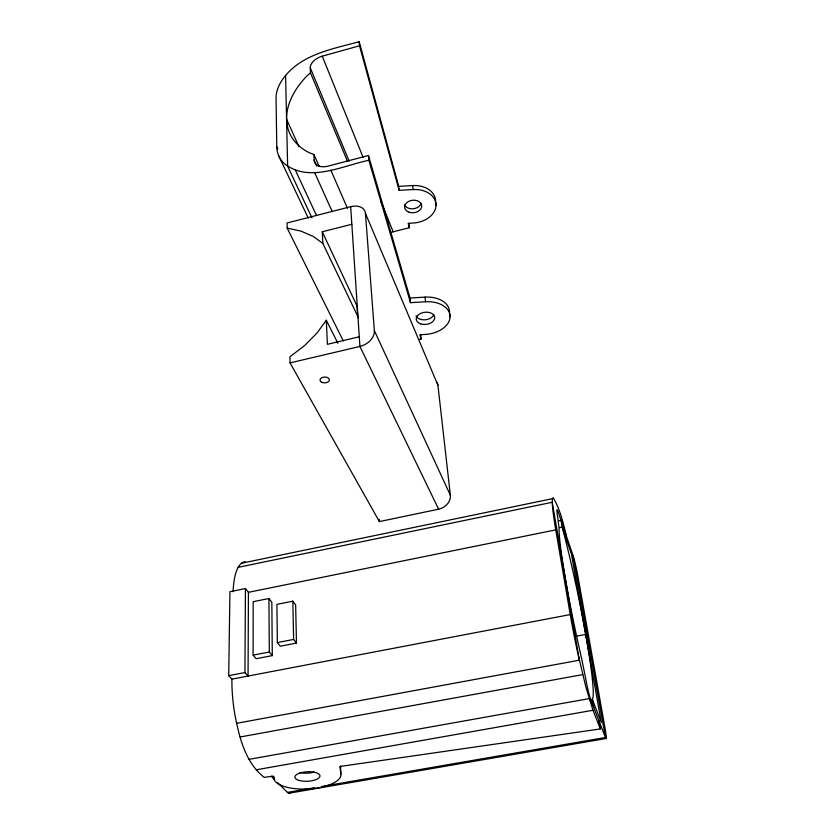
<?xml version="1.0" encoding="UTF-8"?>
<svg xmlns="http://www.w3.org/2000/svg" width="835" height="835" viewBox="0 0 835 835"><rect width="100%" height="100%" fill="white"/><g stroke="black" fill="none" stroke-linecap="round" stroke-linejoin="round"><path stroke-width="1.25" d="M253.109 655.141L253.193 601.68L268.933 598.507L271.834 602.275L272.293 655.6L256.168 658.711L253.109 655.141L269.308 651.999L272.293 655.6M245.438 588.55L248.423 592.318L248.058 676.058L244.937 672.551L245.438 588.55L229.928 591.712L228.717 675.661L231.911 679.137A67.781 21.533 81.5 0 0 234.959 715.084C239.405 737.597 245.271 762.355 264.142 777.385L273.264 776.07L273.943 778.909A33.588 12.682 -3 0 0 309.649 788.845A33.588 12.682 -3 0 0 340.868 774.17L340.534 766.071A33.452 12.807 -3 0 1 340.45 767.751M337.914 343.289L326.308 320.264L317.133 332.873L304.587 345.575L289.922 356.785L290.048 362.901L379.393 521.593L438.605 509.183A13.35 11.043 -25.7 0 0 450.347 495.197L437.916 385.206A12.504 9.676 -23.5 0 0 437.216 382.774M313.887 154.485L314.127 160.184A14.028 9.081 -23.9 0 0 327.925 166.155L368.454 155.498L368.84 160.278C342.778 165.58 308.658 183.46 284.088 163.399A55.246 35.154 -23.6 0 1 276.782 146.741L276.051 98.29A53.294 32.68 -23.2 0 1 282.407 79.68C299.588 54.64 332.079 49.077 359.186 41.75L359.52 45.779L322.247 56.185A13.099 7.901 -23.1 0 0 310.255 67.792L310.463 72.791L306.163 76.757A88.52 55.496 -22.1 0 0 309.086 152.638L313.887 154.485L319.168 166.353M245.198 561.611C240.501 562.258 238.111 566.934 236.535 570.889A64.107 19.998 80.2 0 0 233.08 591.723M437.916 385.206L365.438 213.353A14.738 10.02 -23.9 0 0 350.679 206.683L287.063 222.976L287.177 228.101L343.3 340.92M358.591 318.083L322.811 243.371L322.289 231.775L351.838 224.281M390.394 232.767A11.304 7.891 -22.6 0 1 393.16 231.786L409.369 227.725L408.941 223.759M359.269 336.766L327.404 344.323L326.308 320.264M290.048 362.901L359.916 346.442A15.938 11.721 -25.5 0 0 374.362 330.65L365.438 213.353M418.586 339.626L421.111 339.031L420.631 334.438M241.524 563.239L552.446 498.662M238.142 567.351L552.238 502.273L579.333 660.193L236.576 723.319M558.469 520.852L561.016 520.33L562.205 527.115A114.071 8.496 77.9 0 1 592.318 699.354L593.758 707.61M559.648 527.636L562.205 527.115L571.411 553.97L601.304 722.546L592.318 699.354L589.75 699.813M248.423 592.318L555.766 529.87A67.04 4.791 77.8 0 1 552.415 505.592L552.29 499.382L553.177 497.608C559.92 509.037 563.322 522.783 566.266 535.694M292.845 601.179L276.917 604.373L277.356 642.585L280.289 646.227L296.467 643.075L295.642 604.957L292.845 601.179L293.607 639.422L296.467 643.075M277.356 642.585L293.607 639.422M228.717 675.661L244.937 672.551M231.911 679.137L570.232 614.57L555.766 529.87M575.44 636.364L585.679 634.443M240.104 736.992L582.726 674.607M249.018 759.359L589.124 698.634M256.366 769.776L592.975 710.261L600.334 728.945L339.908 766.478L340.868 774.17M277.544 782.572L287.438 792.394L314.357 787.749M322.049 786.424L605.427 737.493A17.368 1.19 78.3 0 0 604.989 727.796L577.83 575.889A15.594 1.033 77.8 0 0 572.998 555.411L558.177 512.001A16.376 1.159 77.7 0 0 557.759 517.575L559.033 527.803A108.581 7.546 78 0 0 581.671 658.742L585.335 676.757A18.276 1.346 78.2 0 0 590.982 700.492L605.427 737.493L572.998 555.411M288.827 793.25L605.949 738.537M368.454 155.498L410.016 298.022L425.067 297.124A24.653 16.282 -6.4 0 1 449.501 312.248M368.84 160.278L410.486 302.677L425.589 301.769A24.726 16.262 -6.4 0 1 450.086 316.622A24.726 16.262 -6.4 0 1 425.328 334.428L419.869 334.762L421.111 339.031M359.186 41.75L398.723 186.351L412.678 185.558A22.869 16.7 -6.8 0 1 435.526 201.235L436.027 205.212M359.52 45.779L399.13 190.349L413.127 189.545A22.942 16.69 -6.8 0 1 436.027 204.972A22.942 16.69 -6.8 0 1 413.231 223.029L408.158 223.321L409.369 227.725M287.177 228.101L301.059 231.149L313.355 236.482L322.811 243.371M271.25 776.32L273.943 779.003M438.605 509.183L359.916 346.442L350.679 206.683M278.702 155.79L308.24 218.071M276.782 146.741L277.898 149.1M311.998 217.904L287.637 166.196L285.591 75.515M322.289 231.775L357.036 306.101L357.787 317.477M295.277 169.933L316.538 215.566M374.362 330.65L450.347 495.197M286.582 119.321L298.961 146.616M314.649 172.626L332.226 211.641M314.127 160.184L316.778 166.113M330.869 170.236L347.443 208.27M310.463 72.791L347.485 161.291M310.255 67.792L349.166 161.124M322.247 56.185L363.048 157.22M381.01 201.726L393.16 231.786M592.975 710.261L585.878 687.09L577.434 651.571A71.017 5.177 78.1 0 1 570.232 614.57M598.883 720.73L600.334 728.945M449.647 313.407L450.086 316.872M412.678 185.558L413.127 189.545M425.067 297.124L425.589 301.769M398.723 186.351L399.13 190.349M410.016 298.022L410.486 302.677M379.226 519.339L379.393 521.593M273.922 776.581L273.943 778.909M268.933 598.507L269.308 651.999M433.824 314.774A9.248 6.106 -6.4 0 1 424.9 319.826A9.248 6.106 -6.4 0 1 416.049 315.849M421.08 203.448A8.58 6.262 -6.8 0 1 413.106 208.771A8.58 6.262 -6.8 0 1 404.599 204.888M314.169 772.072A12.546 4.801 -3 0 1 299.88 772.605M290.089 792.968A16.606 4.947 82.3 0 1 287.438 792.394M420.746 323.886A9.269 6.095 -6.4 0 0 434.691 317.791A9.269 6.095 -6.4 0 0 420.923 313.271A9.269 6.095 -6.4 0 0 420.746 323.886M409.171 212.267A8.601 6.262 -6.8 0 0 421.748 205.775A8.601 6.262 -6.8 0 0 408.618 201.433A8.601 6.262 -6.8 0 0 409.171 212.267M321.579 382.221A4.686 2.922 -2.4 0 0 329.282 380.447A4.686 2.922 -2.4 0 0 323.249 377.222A4.686 2.922 -2.4 0 0 321.579 382.221M299.087 780.443A12.598 4.759 -3 0 0 319.742 776.905A12.598 4.759 -3 0 0 303.429 772.166A12.598 4.759 -3 0 0 299.087 780.443"/></g></svg>
